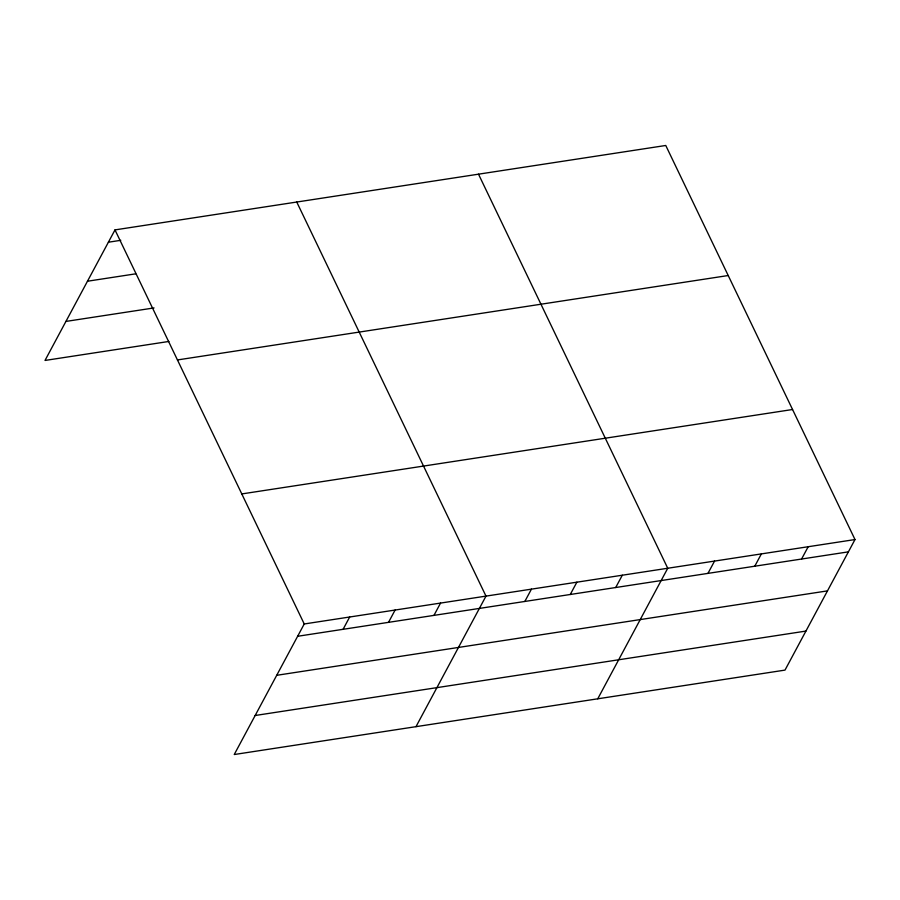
<?xml version="1.0" encoding="UTF-8"?>
<svg xmlns="http://www.w3.org/2000/svg" width="900" height="900" viewBox="0 0 900 900"><rect width="100%" height="100%" fill="white"/><g stroke="black" fill="none" stroke-linecap="round" stroke-linejoin="round"><path stroke-width="1.35" d="M855 539.55L304.234 623.97L234.236 754.526L785.002 670.106L855 539.55L665.764 145.474L114.998 229.894L45 360.45L168.919 341.449M343.08 629.314L349.673 617.006M388.519 622.35L395.111 610.043M433.957 615.386L440.55 603.079M415.991 726.66L485.989 596.115L296.752 202.039M524.824 601.459L531.428 589.151M570.262 594.495L576.866 582.188M615.701 587.531L622.305 575.224M597.746 698.805L667.744 568.26L478.507 174.184M707.951 573.39L714.555 561.082M754.774 566.212L761.366 553.905M801.585 559.035L808.189 546.727M108.405 242.213L120.791 240.311M87.48 281.227L135.675 273.836M65.925 321.424L154.046 307.924M177.446 359.944L728.212 275.524M241.785 493.931L792.551 409.511M297.641 636.278L848.396 551.858M276.716 675.304L827.482 590.884M255.161 715.5L805.928 631.08M114.998 229.894L304.234 623.97"/></g></svg>
